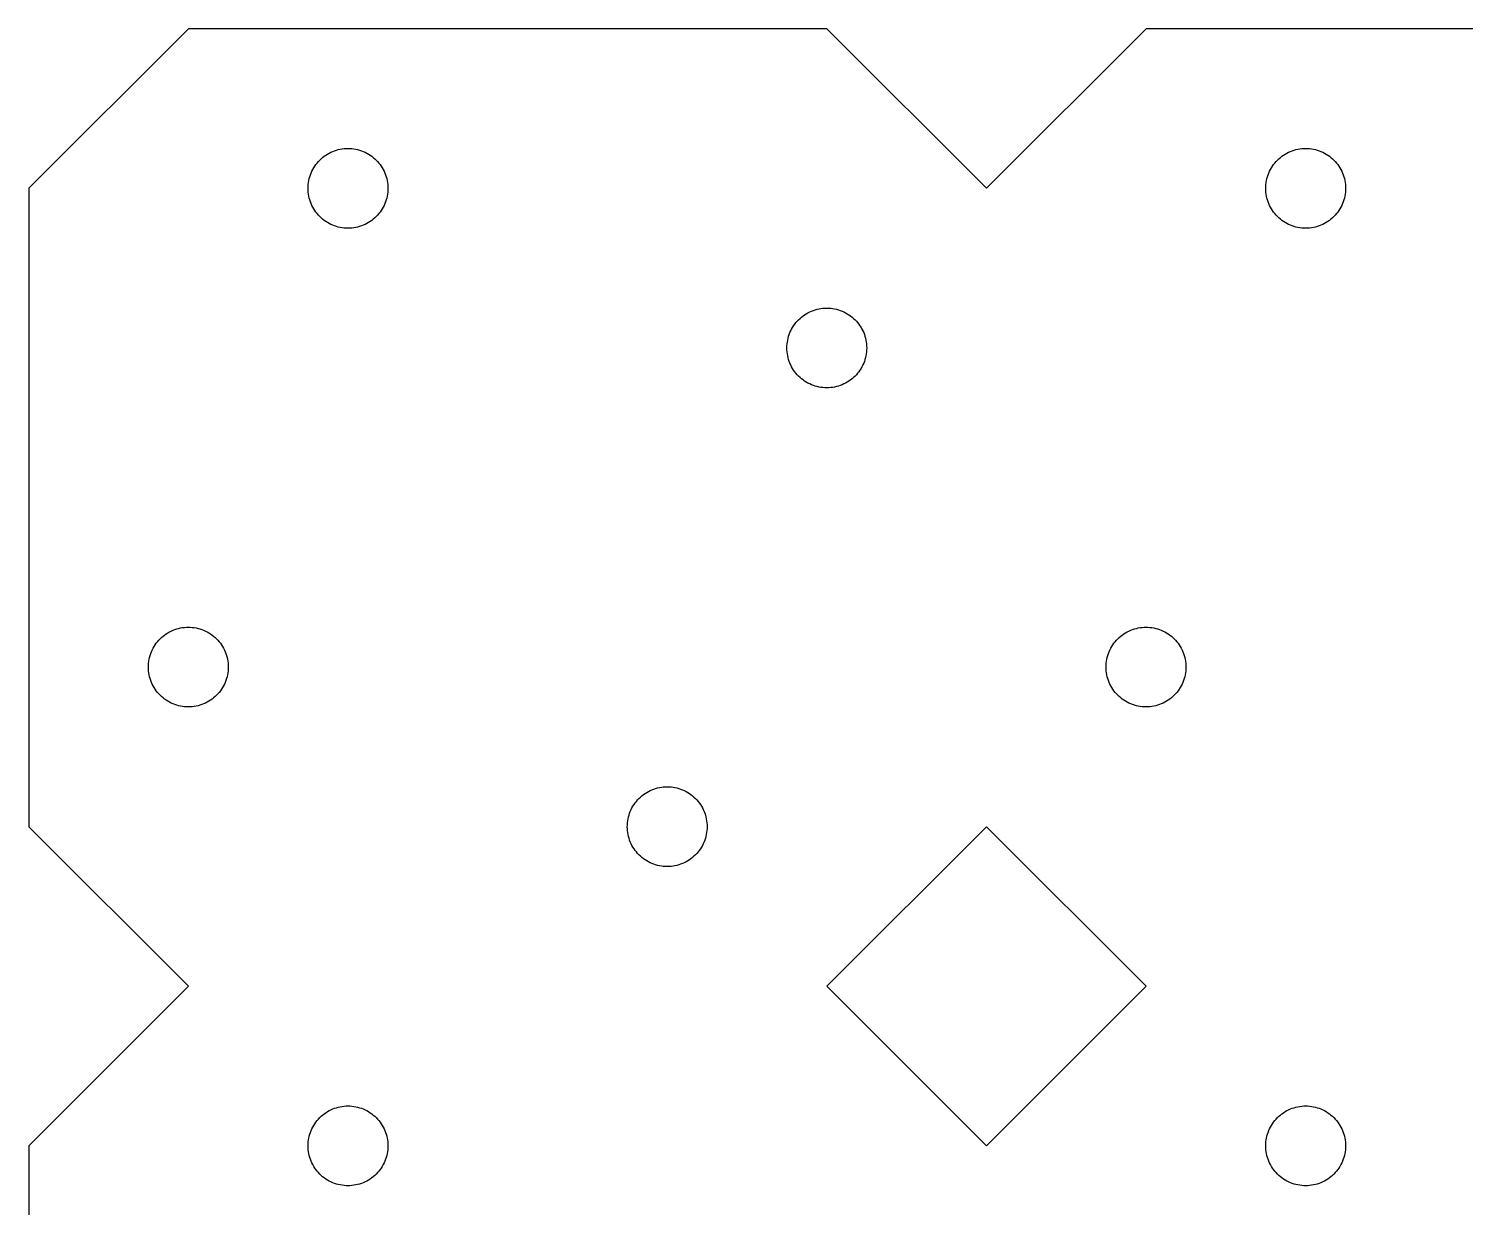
# Model space of a CAD drawing. Header units: metres. Extents: x -12 to 60, y -12 to 84.
# Drawn here: x -12 to 24, y 54.46 to 84 of the extents above; entities that cross this region are included whole.
import ezdxf

# ---------------------------------------------------------------- set-up
doc = ezdxf.new("R2010")
doc.units = ezdxf.units.M

msp = doc.modelspace()

# ---------------------------------------------------------------- linework, layer by layer
for p, q in [((-8, 84), (-12, 80)), ((8, 84), (-8, 84)), ((12, 80), (8, 84)), ((16, 84), (12, 80)), ((32, 84), (16, 84)), ((-4.04906, 80.9988), (-4, 81)), ((-4, 81), (-3.95093, 80.9988)), ((19.9509, 80.9988), (20, 81)), ((20, 81), (20.0491, 80.9988)), ((-4.77301, 80.6344), (-4.74094, 80.6716)), ((-4.74094, 80.6716), (-4.70709, 80.7071)), ((-4.70709, 80.7071), (-4.67155, 80.741)), ((-4.67155, 80.741), (-4.63438, 80.773)), ((-4.63438, 80.773), (-4.59569, 80.8032)), ((-4.59569, 80.8032), (-4.55556, 80.8315)), ((-4.55556, 80.8315), (-4.5141, 80.8577)), ((-4.5141, 80.8577), (-4.47139, 80.8819)), ((-4.47139, 80.8819), (-4.42755, 80.904)), ((-4.42755, 80.904), (-4.38268, 80.9239)), ((-4.38268, 80.9239), (-4.33688, 80.9415)), ((-4.33688, 80.9415), (-4.29028, 80.9569)), ((-4.29028, 80.9569), (-4.24297, 80.97)), ((-4.24297, 80.97), (-4.19508, 80.9808)), ((-4.19508, 80.9808), (-4.14673, 80.9892)), ((-4.14673, 80.9892), (-4.09801, 80.9952)), ((-4.09801, 80.9952), (-4.04906, 80.9988)), ((-3.95093, 80.9988), (-3.90198, 80.9952)), ((-3.90198, 80.9952), (-3.85326, 80.9892)), ((-3.85326, 80.9892), (-3.8049, 80.9808)), ((-3.8049, 80.9808), (-3.75702, 80.97)), ((-3.75702, 80.97), (-3.7097, 80.9569)), ((-3.7097, 80.9569), (-3.6631, 80.9415)), ((-3.6631, 80.9415), (-3.61731, 80.9239)), ((-3.61731, 80.9239), (-3.57243, 80.904)), ((-3.57243, 80.904), (-3.52859, 80.8819)), ((-3.52859, 80.8819), (-3.48589, 80.8577)), ((-3.48589, 80.8577), (-3.44443, 80.8315)), ((-3.44443, 80.8315), (-3.4043, 80.8032)), ((-3.4043, 80.8032), (-3.3656, 80.773)), ((-3.3656, 80.773), (-3.32843, 80.741)), ((-3.32843, 80.741), (-3.29289, 80.7071)), ((-3.29289, 80.7071), (-3.25905, 80.6716)), ((-3.25905, 80.6716), (-3.22697, 80.6344)), ((19.227, 80.6344), (19.259, 80.6716)), ((19.259, 80.6716), (19.2929, 80.7071)), ((19.2929, 80.7071), (19.3284, 80.741)), ((19.3284, 80.741), (19.3656, 80.773)), ((19.3656, 80.773), (19.4043, 80.8032)), ((19.4043, 80.8032), (19.4444, 80.8315)), ((19.4444, 80.8315), (19.4859, 80.8577)), ((19.4859, 80.8577), (19.5286, 80.8819)), ((19.5286, 80.8819), (19.5724, 80.904)), ((19.5724, 80.904), (19.6173, 80.9239)), ((19.6173, 80.9239), (19.6631, 80.9415)), ((19.6631, 80.9415), (19.7097, 80.9569)), ((19.7097, 80.9569), (19.757, 80.97)), ((19.757, 80.97), (19.8049, 80.9808)), ((19.8049, 80.9808), (19.8533, 80.9892)), ((19.8533, 80.9892), (19.902, 80.9952)), ((19.902, 80.9952), (19.9509, 80.9988)), ((20.0491, 80.9988), (20.098, 80.9952)), ((20.098, 80.9952), (20.1467, 80.9892)), ((20.1467, 80.9892), (20.1951, 80.9808)), ((20.1951, 80.9808), (20.243, 80.97)), ((20.243, 80.97), (20.2903, 80.9569)), ((20.2903, 80.9569), (20.3369, 80.9415)), ((20.3369, 80.9415), (20.3827, 80.9239)), ((20.3827, 80.9239), (20.4276, 80.904)), ((20.4276, 80.904), (20.4714, 80.8819)), ((20.4714, 80.8819), (20.5141, 80.8577)), ((20.5141, 80.8577), (20.5556, 80.8315)), ((20.5556, 80.8315), (20.5957, 80.8032)), ((20.5957, 80.8032), (20.6344, 80.773)), ((20.6344, 80.773), (20.6716, 80.741)), ((20.6716, 80.741), (20.7071, 80.7071)), ((20.7071, 80.7071), (20.741, 80.6716)), ((20.741, 80.6716), (20.773, 80.6344)), ((-4.97002, 80.243), (-4.95694, 80.2903)), ((-4.95694, 80.2903), (-4.94154, 80.3369)), ((-4.94154, 80.3369), (-4.92387, 80.3827)), ((-4.92387, 80.3827), (-4.90398, 80.4276)), ((-4.90398, 80.4276), (-4.88191, 80.4714)), ((-4.88191, 80.4714), (-4.85773, 80.5141)), ((-4.85773, 80.5141), (-4.83147, 80.5556)), ((-4.83147, 80.5556), (-4.80321, 80.5957)), ((-4.80321, 80.5957), (-4.77301, 80.6344)), ((-3.22697, 80.6344), (-3.19678, 80.5957)), ((-3.19678, 80.5957), (-3.16852, 80.5556)), ((-3.16852, 80.5556), (-3.14226, 80.5141)), ((-3.14226, 80.5141), (-3.11807, 80.4714)), ((-3.11807, 80.4714), (-3.09601, 80.4276)), ((-3.09601, 80.4276), (-3.07611, 80.3827)), ((-3.07611, 80.3827), (-3.05844, 80.3369)), ((-3.05844, 80.3369), (-3.04305, 80.2903)), ((-3.04305, 80.2903), (-3.02997, 80.243)), ((19.03, 80.243), (19.0431, 80.2903)), ((19.0431, 80.2903), (19.0585, 80.3369)), ((19.0585, 80.3369), (19.0761, 80.3827)), ((19.0761, 80.3827), (19.096, 80.4276)), ((19.096, 80.4276), (19.1181, 80.4714)), ((19.1181, 80.4714), (19.1423, 80.5141)), ((19.1423, 80.5141), (19.1685, 80.5556)), ((19.1685, 80.5556), (19.1968, 80.5957)), ((19.1968, 80.5957), (19.227, 80.6344)), ((20.773, 80.6344), (20.8032, 80.5957)), ((20.8032, 80.5957), (20.8315, 80.5556)), ((20.8315, 80.5556), (20.8577, 80.5141)), ((20.8577, 80.5141), (20.8819, 80.4714)), ((20.8819, 80.4714), (20.904, 80.4276)), ((20.904, 80.4276), (20.9239, 80.3827)), ((20.9239, 80.3827), (20.9415, 80.3369)), ((20.9415, 80.3369), (20.9569, 80.2903)), ((20.9569, 80.2903), (20.97, 80.243)), ((-12, 80), (-12, 64)), ((-5, 80), (-4.99879, 80.0491)), ((-4.99879, 79.9509), (-5, 80)), ((-4.99879, 80.0491), (-4.99518, 80.098)), ((-4.99518, 79.902), (-4.99879, 79.9509)), ((-4.99518, 80.098), (-4.98917, 80.1467)), ((-4.98917, 80.1467), (-4.98077, 80.1951)), ((-4.98077, 80.1951), (-4.97002, 80.243)), ((-3.02997, 80.243), (-3.01921, 80.1951)), ((-3.01921, 80.1951), (-3.01082, 80.1467)), ((-3.01082, 80.1467), (-3.00481, 80.098)), ((-3.00481, 80.098), (-3.00119, 80.0491)), ((-3.00119, 79.9509), (-3.00481, 79.902)), ((-3.00119, 80.0491), (-3, 80)), ((-3, 80), (-3.00119, 79.9509)), ((19, 80), (19.0012, 80.0491)), ((19.0012, 79.9509), (19, 80)), ((19.0012, 80.0491), (19.0048, 80.098)), ((19.0048, 79.902), (19.0012, 79.9509)), ((19.0048, 80.098), (19.0108, 80.1467)), ((19.0108, 80.1467), (19.0192, 80.1951)), ((19.0192, 80.1951), (19.03, 80.243)), ((20.97, 80.243), (20.9808, 80.1951)), ((20.9808, 80.1951), (20.9892, 80.1467)), ((20.9892, 80.1467), (20.9952, 80.098)), ((20.9952, 80.098), (20.9988, 80.0491)), ((20.9988, 79.9509), (20.9952, 79.902)), ((20.9988, 80.0491), (21, 80)), ((21, 80), (20.9988, 79.9509)), ((-4.98917, 79.8533), (-4.99518, 79.902)), ((-4.98077, 79.8049), (-4.98917, 79.8533)), ((-4.97002, 79.757), (-4.98077, 79.8049)), ((-4.95694, 79.7097), (-4.97002, 79.757)), ((-4.94154, 79.6631), (-4.95694, 79.7097)), ((-4.92387, 79.6173), (-4.94154, 79.6631)), ((-4.90398, 79.5724), (-4.92387, 79.6173)), ((-4.88191, 79.5286), (-4.90398, 79.5724)), ((-3.09601, 79.5724), (-3.11807, 79.5286)), ((-3.07611, 79.6173), (-3.09601, 79.5724)), ((-3.05844, 79.6631), (-3.07611, 79.6173)), ((-3.04305, 79.7097), (-3.05844, 79.6631)), ((-3.02997, 79.757), (-3.04305, 79.7097)), ((-3.01921, 79.8049), (-3.02997, 79.757)), ((-3.01082, 79.8533), (-3.01921, 79.8049)), ((-3.00481, 79.902), (-3.01082, 79.8533)), ((19.0108, 79.8533), (19.0048, 79.902)), ((19.0192, 79.8049), (19.0108, 79.8533)), ((19.03, 79.757), (19.0192, 79.8049)), ((19.0431, 79.7097), (19.03, 79.757)), ((19.0585, 79.6631), (19.0431, 79.7097)), ((19.0761, 79.6173), (19.0585, 79.6631)), ((19.096, 79.5724), (19.0761, 79.6173)), ((19.1181, 79.5286), (19.096, 79.5724)), ((20.904, 79.5724), (20.8819, 79.5286)), ((20.9239, 79.6173), (20.904, 79.5724)), ((20.9415, 79.6631), (20.9239, 79.6173)), ((20.9569, 79.7097), (20.9415, 79.6631)), ((20.97, 79.757), (20.9569, 79.7097)), ((20.9808, 79.8049), (20.97, 79.757)), ((20.9892, 79.8533), (20.9808, 79.8049)), ((20.9952, 79.902), (20.9892, 79.8533)), ((-4.85773, 79.4859), (-4.88191, 79.5286)), ((-4.83147, 79.4444), (-4.85773, 79.4859)), ((-4.80321, 79.4043), (-4.83147, 79.4444)), ((-4.77301, 79.3656), (-4.80321, 79.4043)), ((-4.74094, 79.3284), (-4.77301, 79.3656)), ((-4.70709, 79.2929), (-4.74094, 79.3284)), ((-4.67155, 79.259), (-4.70709, 79.2929)), ((-4.63438, 79.227), (-4.67155, 79.259)), ((-4.59569, 79.1968), (-4.63438, 79.227)), ((-3.3656, 79.227), (-3.4043, 79.1968)), ((-3.32843, 79.259), (-3.3656, 79.227)), ((-3.29289, 79.2929), (-3.32843, 79.259)), ((-3.25905, 79.3284), (-3.29289, 79.2929)), ((-3.22697, 79.3656), (-3.25905, 79.3284)), ((-3.19678, 79.4043), (-3.22697, 79.3656)), ((-3.16852, 79.4444), (-3.19678, 79.4043)), ((-3.14226, 79.4859), (-3.16852, 79.4444)), ((-3.11807, 79.5286), (-3.14226, 79.4859)), ((19.1423, 79.4859), (19.1181, 79.5286)), ((19.1685, 79.4444), (19.1423, 79.4859)), ((19.1968, 79.4043), (19.1685, 79.4444)), ((19.227, 79.3656), (19.1968, 79.4043)), ((19.259, 79.3284), (19.227, 79.3656)), ((19.2929, 79.2929), (19.259, 79.3284)), ((19.3284, 79.259), (19.2929, 79.2929)), ((19.3656, 79.227), (19.3284, 79.259)), ((19.4043, 79.1968), (19.3656, 79.227)), ((20.6344, 79.227), (20.5957, 79.1968)), ((20.6716, 79.259), (20.6344, 79.227)), ((20.7071, 79.2929), (20.6716, 79.259)), ((20.741, 79.3284), (20.7071, 79.2929)), ((20.773, 79.3656), (20.741, 79.3284)), ((20.8032, 79.4043), (20.773, 79.3656)), ((20.8315, 79.4444), (20.8032, 79.4043)), ((20.8577, 79.4859), (20.8315, 79.4444)), ((20.8819, 79.5286), (20.8577, 79.4859)), ((-4.55556, 79.1685), (-4.59569, 79.1968)), ((-4.5141, 79.1423), (-4.55556, 79.1685)), ((-4.47139, 79.1181), (-4.5141, 79.1423)), ((-4.42755, 79.096), (-4.47139, 79.1181)), ((-4.38268, 79.0761), (-4.42755, 79.096)), ((-4.33688, 79.0585), (-4.38268, 79.0761)), ((-4.29028, 79.0431), (-4.33688, 79.0585)), ((-4.24297, 79.03), (-4.29028, 79.0431)), ((-4.19508, 79.0192), (-4.24297, 79.03)), ((-4.14673, 79.0108), (-4.19508, 79.0192)), ((-4.09801, 79.0048), (-4.14673, 79.0108)), ((-4.04906, 79.0012), (-4.09801, 79.0048)), ((-4, 79), (-4.04906, 79.0012)), ((-3.95093, 79.0012), (-4, 79)), ((-3.90198, 79.0048), (-3.95093, 79.0012)), ((-3.85326, 79.0108), (-3.90198, 79.0048)), ((-3.8049, 79.0192), (-3.85326, 79.0108)), ((-3.75702, 79.03), (-3.8049, 79.0192)), ((-3.7097, 79.0431), (-3.75702, 79.03)), ((-3.6631, 79.0585), (-3.7097, 79.0431)), ((-3.61731, 79.0761), (-3.6631, 79.0585)), ((-3.57243, 79.096), (-3.61731, 79.0761)), ((-3.52859, 79.1181), (-3.57243, 79.096)), ((-3.48589, 79.1423), (-3.52859, 79.1181)), ((-3.44443, 79.1685), (-3.48589, 79.1423)), ((-3.4043, 79.1968), (-3.44443, 79.1685)), ((19.4444, 79.1685), (19.4043, 79.1968)), ((19.4859, 79.1423), (19.4444, 79.1685)), ((19.5286, 79.1181), (19.4859, 79.1423)), ((19.5724, 79.096), (19.5286, 79.1181)), ((19.6173, 79.0761), (19.5724, 79.096)), ((19.6631, 79.0585), (19.6173, 79.0761)), ((19.7097, 79.0431), (19.6631, 79.0585)), ((19.757, 79.03), (19.7097, 79.0431)), ((19.8049, 79.0192), (19.757, 79.03)), ((19.8533, 79.0108), (19.8049, 79.0192)), ((19.902, 79.0048), (19.8533, 79.0108)), ((19.9509, 79.0012), (19.902, 79.0048)), ((20, 79), (19.9509, 79.0012)), ((20.0491, 79.0012), (20, 79)), ((20.098, 79.0048), (20.0491, 79.0012)), ((20.1467, 79.0108), (20.098, 79.0048)), ((20.1951, 79.0192), (20.1467, 79.0108)), ((20.243, 79.03), (20.1951, 79.0192)), ((20.2903, 79.0431), (20.243, 79.03)), ((20.3369, 79.0585), (20.2903, 79.0431)), ((20.3827, 79.0761), (20.3369, 79.0585)), ((20.4276, 79.096), (20.3827, 79.0761)), ((20.4714, 79.1181), (20.4276, 79.096)), ((20.5141, 79.1423), (20.4714, 79.1181)), ((20.5556, 79.1685), (20.5141, 79.1423)), ((20.5957, 79.1968), (20.5556, 79.1685)), ((7.25905, 76.6716), (7.29289, 76.7071)), ((7.29289, 76.7071), (7.32843, 76.741)), ((7.32843, 76.741), (7.3656, 76.773)), ((7.3656, 76.773), (7.4043, 76.8032)), ((7.4043, 76.8032), (7.44443, 76.8315)), ((7.44443, 76.8315), (7.48589, 76.8577)), ((7.48589, 76.8577), (7.52859, 76.8819)), ((7.52859, 76.8819), (7.57243, 76.904)), ((7.57243, 76.904), (7.61731, 76.9239)), ((7.61731, 76.9239), (7.6631, 76.9415)), ((7.6631, 76.9415), (7.7097, 76.9569)), ((7.7097, 76.9569), (7.75702, 76.97)), ((7.75702, 76.97), (7.8049, 76.9808)), ((7.8049, 76.9808), (7.85326, 76.9892)), ((7.85326, 76.9892), (7.90198, 76.9952)), ((7.90198, 76.9952), (7.95093, 76.9988)), ((7.95093, 76.9988), (8, 77)), ((8, 77), (8.04906, 76.9988)), ((8.04906, 76.9988), (8.09801, 76.9952)), ((8.09801, 76.9952), (8.14673, 76.9892)), ((8.14673, 76.9892), (8.19508, 76.9808)), ((8.19508, 76.9808), (8.24297, 76.97)), ((8.24297, 76.97), (8.29028, 76.9569)), ((8.29028, 76.9569), (8.33688, 76.9415)), ((8.33688, 76.9415), (8.38268, 76.9239)), ((8.38268, 76.9239), (8.42755, 76.904)), ((8.42755, 76.904), (8.47139, 76.8819)), ((8.47139, 76.8819), (8.5141, 76.8577)), ((8.5141, 76.8577), (8.55556, 76.8315)), ((8.55556, 76.8315), (8.59569, 76.8032)), ((8.59569, 76.8032), (8.63438, 76.773)), ((8.63438, 76.773), (8.67155, 76.741)), ((8.67155, 76.741), (8.70709, 76.7071)), ((8.70709, 76.7071), (8.74094, 76.6716)), ((7.04305, 76.2903), (7.05844, 76.3369)), ((7.05844, 76.3369), (7.07611, 76.3827)), ((7.07611, 76.3827), (7.09601, 76.4276)), ((7.09601, 76.4276), (7.11807, 76.4714)), ((7.11807, 76.4714), (7.14226, 76.5141)), ((7.14226, 76.5141), (7.16852, 76.5556)), ((7.16852, 76.5556), (7.19678, 76.5957)), ((7.19678, 76.5957), (7.22697, 76.6344)), ((7.22697, 76.6344), (7.25905, 76.6716)), ((8.74094, 76.6716), (8.77301, 76.6344)), ((8.77301, 76.6344), (8.80321, 76.5957)), ((8.80321, 76.5957), (8.83147, 76.5556)), ((8.83147, 76.5556), (8.85773, 76.5141)), ((8.85773, 76.5141), (8.88191, 76.4714)), ((8.88191, 76.4714), (8.90398, 76.4276)), ((8.90398, 76.4276), (8.92387, 76.3827)), ((8.92387, 76.3827), (8.94154, 76.3369)), ((8.94154, 76.3369), (8.95694, 76.2903)), ((7, 76), (7.00119, 76.0491)), ((7.00119, 75.9509), (7, 76)), ((7.00119, 76.0491), (7.00481, 76.098)), ((7.00481, 76.098), (7.01082, 76.1467)), ((7.01082, 76.1467), (7.01921, 76.1951)), ((7.01921, 76.1951), (7.02997, 76.243)), ((7.02997, 76.243), (7.04305, 76.2903)), ((8.95694, 76.2903), (8.97002, 76.243)), ((8.97002, 76.243), (8.98077, 76.1951)), ((8.98077, 76.1951), (8.98917, 76.1467)), ((8.98917, 76.1467), (8.99518, 76.098)), ((8.99518, 76.098), (8.99879, 76.0491)), ((8.99879, 76.0491), (9, 76)), ((9, 76), (8.99879, 75.9509)), ((7.00481, 75.902), (7.00119, 75.9509)), ((7.01082, 75.8533), (7.00481, 75.902)), ((7.01921, 75.8049), (7.01082, 75.8533)), ((7.02997, 75.757), (7.01921, 75.8049)), ((7.04305, 75.7097), (7.02997, 75.757)), ((7.05844, 75.6631), (7.04305, 75.7097)), ((7.07611, 75.6173), (7.05844, 75.6631)), ((7.09601, 75.5724), (7.07611, 75.6173)), ((8.92387, 75.6173), (8.90398, 75.5724)), ((8.94154, 75.6631), (8.92387, 75.6173)), ((8.95694, 75.7097), (8.94154, 75.6631)), ((8.97002, 75.757), (8.95694, 75.7097)), ((8.98077, 75.8049), (8.97002, 75.757)), ((8.98917, 75.8533), (8.98077, 75.8049)), ((8.99518, 75.902), (8.98917, 75.8533)), ((8.99879, 75.9509), (8.99518, 75.902)), ((7.11807, 75.5286), (7.09601, 75.5724)), ((7.14226, 75.4859), (7.11807, 75.5286)), ((7.16852, 75.4444), (7.14226, 75.4859)), ((7.19678, 75.4043), (7.16852, 75.4444)), ((7.22697, 75.3656), (7.19678, 75.4043)), ((7.25905, 75.3284), (7.22697, 75.3656)), ((7.29289, 75.2929), (7.25905, 75.3284)), ((7.32843, 75.259), (7.29289, 75.2929)), ((7.3656, 75.227), (7.32843, 75.259)), ((8.67155, 75.259), (8.63438, 75.227)), ((8.70709, 75.2929), (8.67155, 75.259)), ((8.74094, 75.3284), (8.70709, 75.2929)), ((8.77301, 75.3656), (8.74094, 75.3284)), ((8.80321, 75.4043), (8.77301, 75.3656)), ((8.83147, 75.4444), (8.80321, 75.4043)), ((8.85773, 75.4859), (8.83147, 75.4444)), ((8.88191, 75.5286), (8.85773, 75.4859)), ((8.90398, 75.5724), (8.88191, 75.5286)), ((7.4043, 75.1968), (7.3656, 75.227)), ((7.44443, 75.1685), (7.4043, 75.1968)), ((7.48589, 75.1423), (7.44443, 75.1685)), ((7.52859, 75.1181), (7.48589, 75.1423)), ((7.57243, 75.096), (7.52859, 75.1181)), ((7.61731, 75.0761), (7.57243, 75.096)), ((7.6631, 75.0585), (7.61731, 75.0761)), ((7.7097, 75.0431), (7.6631, 75.0585)), ((7.75702, 75.03), (7.7097, 75.0431)), ((7.8049, 75.0192), (7.75702, 75.03)), ((7.85326, 75.0108), (7.8049, 75.0192)), ((7.90198, 75.0048), (7.85326, 75.0108)), ((7.95093, 75.0012), (7.90198, 75.0048)), ((8, 75), (7.95093, 75.0012)), ((8.04906, 75.0012), (8, 75)), ((8.09801, 75.0048), (8.04906, 75.0012)), ((8.14673, 75.0108), (8.09801, 75.0048)), ((8.19508, 75.0192), (8.14673, 75.0108)), ((8.24297, 75.03), (8.19508, 75.0192)), ((8.29028, 75.0431), (8.24297, 75.03)), ((8.33688, 75.0585), (8.29028, 75.0431)), ((8.38268, 75.0761), (8.33688, 75.0585)), ((8.42755, 75.096), (8.38268, 75.0761)), ((8.47139, 75.1181), (8.42755, 75.096)), ((8.5141, 75.1423), (8.47139, 75.1181)), ((8.55556, 75.1685), (8.5141, 75.1423)), ((8.59569, 75.1968), (8.55556, 75.1685)), ((8.63438, 75.227), (8.59569, 75.1968)), ((-8.67155, 68.741), (-8.63438, 68.773)), ((-8.63438, 68.773), (-8.59569, 68.8032)), ((-8.59569, 68.8032), (-8.55556, 68.8315)), ((-8.55556, 68.8315), (-8.5141, 68.8577)), ((-8.5141, 68.8577), (-8.47139, 68.8819)), ((-8.47139, 68.8819), (-8.42755, 68.904)), ((-8.42755, 68.904), (-8.38268, 68.9239)), ((-8.38268, 68.9239), (-8.33688, 68.9415)), ((-8.33688, 68.9415), (-8.29028, 68.9569)), ((-8.29028, 68.9569), (-8.24297, 68.97)), ((-8.24297, 68.97), (-8.19508, 68.9808)), ((-8.19508, 68.9808), (-8.14673, 68.9892)), ((-8.14673, 68.9892), (-8.09801, 68.9952)), ((-8.09801, 68.9952), (-8.04906, 68.9988)), ((-8.04906, 68.9988), (-8, 69)), ((-8, 69), (-7.95093, 68.9988)), ((-7.95093, 68.9988), (-7.90198, 68.9952)), ((-7.90198, 68.9952), (-7.85326, 68.9892)), ((-7.85326, 68.9892), (-7.8049, 68.9808)), ((-7.8049, 68.9808), (-7.75702, 68.97)), ((-7.75702, 68.97), (-7.7097, 68.9569)), ((-7.7097, 68.9569), (-7.6631, 68.9415)), ((-7.6631, 68.9415), (-7.61731, 68.9239)), ((-7.61731, 68.9239), (-7.57243, 68.904)), ((-7.57243, 68.904), (-7.52859, 68.8819)), ((-7.52859, 68.8819), (-7.48589, 68.8577)), ((-7.48589, 68.8577), (-7.44443, 68.8315)), ((-7.44443, 68.8315), (-7.4043, 68.8032)), ((-7.4043, 68.8032), (-7.3656, 68.773)), ((-7.3656, 68.773), (-7.32843, 68.741)), ((15.3284, 68.741), (15.3656, 68.773)), ((15.3656, 68.773), (15.4043, 68.8032)), ((15.4043, 68.8032), (15.4444, 68.8315)), ((15.4444, 68.8315), (15.4859, 68.8577)), ((15.4859, 68.8577), (15.5286, 68.8819)), ((15.5286, 68.8819), (15.5724, 68.904)), ((15.5724, 68.904), (15.6173, 68.9239)), ((15.6173, 68.9239), (15.6631, 68.9415)), ((15.6631, 68.9415), (15.7097, 68.9569)), ((15.7097, 68.9569), (15.757, 68.97)), ((15.757, 68.97), (15.8049, 68.9808)), ((15.8049, 68.9808), (15.8533, 68.9892)), ((15.8533, 68.9892), (15.902, 68.9952)), ((15.902, 68.9952), (15.9509, 68.9988)), ((15.9509, 68.9988), (16, 69)), ((16, 69), (16.0491, 68.9988)), ((16.0491, 68.9988), (16.098, 68.9952)), ((16.098, 68.9952), (16.1467, 68.9892)), ((16.1467, 68.9892), (16.1951, 68.9808)), ((16.1951, 68.9808), (16.243, 68.97)), ((16.243, 68.97), (16.2903, 68.9569)), ((16.2903, 68.9569), (16.3369, 68.9415)), ((16.3369, 68.9415), (16.3827, 68.9239)), ((16.3827, 68.9239), (16.4276, 68.904)), ((16.4276, 68.904), (16.4714, 68.8819)), ((16.4714, 68.8819), (16.5141, 68.8577)), ((16.5141, 68.8577), (16.5556, 68.8315)), ((16.5556, 68.8315), (16.5957, 68.8032)), ((16.5957, 68.8032), (16.6344, 68.773)), ((16.6344, 68.773), (16.6716, 68.741)), ((-8.92387, 68.3827), (-8.90398, 68.4276)), ((-8.90398, 68.4276), (-8.88191, 68.4714)), ((-8.88191, 68.4714), (-8.85773, 68.5141)), ((-8.85773, 68.5141), (-8.83147, 68.5556)), ((-8.83147, 68.5556), (-8.80321, 68.5957)), ((-8.80321, 68.5957), (-8.77301, 68.6344)), ((-8.77301, 68.6344), (-8.74094, 68.6716)), ((-8.74094, 68.6716), (-8.70709, 68.7071)), ((-8.70709, 68.7071), (-8.67155, 68.741)), ((-7.32843, 68.741), (-7.29289, 68.7071)), ((-7.29289, 68.7071), (-7.25905, 68.6716)), ((-7.25905, 68.6716), (-7.22697, 68.6344)), ((-7.22697, 68.6344), (-7.19678, 68.5957)), ((-7.19678, 68.5957), (-7.16852, 68.5556)), ((-7.16852, 68.5556), (-7.14226, 68.5141)), ((-7.14226, 68.5141), (-7.11807, 68.4714)), ((-7.11807, 68.4714), (-7.09601, 68.4276)), ((-7.09601, 68.4276), (-7.07611, 68.3827)), ((15.0761, 68.3827), (15.096, 68.4276)), ((15.096, 68.4276), (15.1181, 68.4714)), ((15.1181, 68.4714), (15.1423, 68.5141)), ((15.1423, 68.5141), (15.1685, 68.5556)), ((15.1685, 68.5556), (15.1968, 68.5957)), ((15.1968, 68.5957), (15.227, 68.6344)), ((15.227, 68.6344), (15.259, 68.6716)), ((15.259, 68.6716), (15.2929, 68.7071)), ((15.2929, 68.7071), (15.3284, 68.741)), ((16.6716, 68.741), (16.7071, 68.7071)), ((16.7071, 68.7071), (16.741, 68.6716)), ((16.741, 68.6716), (16.773, 68.6344)), ((16.773, 68.6344), (16.8032, 68.5957)), ((16.8032, 68.5957), (16.8315, 68.5556)), ((16.8315, 68.5556), (16.8577, 68.5141)), ((16.8577, 68.5141), (16.8819, 68.4714)), ((16.8819, 68.4714), (16.904, 68.4276)), ((16.904, 68.4276), (16.9239, 68.3827)), ((-9, 68), (-8.99879, 68.0491)), ((-8.99879, 68.0491), (-8.99518, 68.098)), ((-8.99518, 68.098), (-8.98917, 68.1467)), ((-8.98917, 68.1467), (-8.98077, 68.1951)), ((-8.98077, 68.1951), (-8.97002, 68.243)), ((-8.97002, 68.243), (-8.95694, 68.2903)), ((-8.95694, 68.2903), (-8.94154, 68.3369)), ((-8.94154, 68.3369), (-8.92387, 68.3827)), ((-7.07611, 68.3827), (-7.05844, 68.3369)), ((-7.05844, 68.3369), (-7.04305, 68.2903)), ((-7.04305, 68.2903), (-7.02997, 68.243)), ((-7.02997, 68.243), (-7.01921, 68.1951)), ((-7.01921, 68.1951), (-7.01082, 68.1467)), ((-7.01082, 68.1467), (-7.00481, 68.098)), ((-7.00481, 68.098), (-7.00119, 68.0491)), ((-7.00119, 68.0491), (-7, 68)), ((15, 68), (15.0012, 68.0491)), ((15.0012, 68.0491), (15.0048, 68.098)), ((15.0048, 68.098), (15.0108, 68.1467)), ((15.0108, 68.1467), (15.0192, 68.1951)), ((15.0192, 68.1951), (15.03, 68.243)), ((15.03, 68.243), (15.0431, 68.2903)), ((15.0431, 68.2903), (15.0585, 68.3369)), ((15.0585, 68.3369), (15.0761, 68.3827)), ((16.9239, 68.3827), (16.9415, 68.3369)), ((16.9415, 68.3369), (16.9569, 68.2903)), ((16.9569, 68.2903), (16.97, 68.243)), ((16.97, 68.243), (16.9808, 68.1951)), ((16.9808, 68.1951), (16.9892, 68.1467)), ((16.9892, 68.1467), (16.9952, 68.098)), ((16.9952, 68.098), (16.9988, 68.0491)), ((16.9988, 68.0491), (17, 68)), ((-8.99879, 67.9509), (-9, 68)), ((-8.99518, 67.902), (-8.99879, 67.9509)), ((-8.98917, 67.8533), (-8.99518, 67.902)), ((-8.98077, 67.8049), (-8.98917, 67.8533)), ((-8.97002, 67.757), (-8.98077, 67.8049)), ((-8.95694, 67.7097), (-8.97002, 67.757)), ((-8.94154, 67.6631), (-8.95694, 67.7097)), ((-7.04305, 67.7097), (-7.05844, 67.6631)), ((-7.02997, 67.757), (-7.04305, 67.7097)), ((-7.01921, 67.8049), (-7.02997, 67.757)), ((-7.01082, 67.8533), (-7.01921, 67.8049)), ((-7.00481, 67.902), (-7.01082, 67.8533)), ((-7.00119, 67.9509), (-7.00481, 67.902)), ((-7, 68), (-7.00119, 67.9509)), ((15.0012, 67.9509), (15, 68)), ((15.0048, 67.902), (15.0012, 67.9509)), ((15.0108, 67.8533), (15.0048, 67.902)), ((15.0192, 67.8049), (15.0108, 67.8533)), ((15.03, 67.757), (15.0192, 67.8049)), ((15.0431, 67.7097), (15.03, 67.757)), ((15.0585, 67.6631), (15.0431, 67.7097)), ((16.9569, 67.7097), (16.9415, 67.6631)), ((16.97, 67.757), (16.9569, 67.7097)), ((16.9808, 67.8049), (16.97, 67.757)), ((16.9892, 67.8533), (16.9808, 67.8049)), ((16.9952, 67.902), (16.9892, 67.8533)), ((16.9988, 67.9509), (16.9952, 67.902)), ((17, 68), (16.9988, 67.9509)), ((-8.92387, 67.6173), (-8.94154, 67.6631)), ((-8.90398, 67.5724), (-8.92387, 67.6173)), ((-8.88191, 67.5286), (-8.90398, 67.5724)), ((-8.85773, 67.4859), (-8.88191, 67.5286)), ((-8.83147, 67.4444), (-8.85773, 67.4859)), ((-8.80321, 67.4043), (-8.83147, 67.4444)), ((-8.77301, 67.3656), (-8.80321, 67.4043)), ((-8.74094, 67.3284), (-8.77301, 67.3656)), ((-8.70709, 67.2929), (-8.74094, 67.3284)), ((-7.25905, 67.3284), (-7.29289, 67.2929)), ((-7.22697, 67.3656), (-7.25905, 67.3284)), ((-7.19678, 67.4043), (-7.22697, 67.3656)), ((-7.16852, 67.4444), (-7.19678, 67.4043)), ((-7.14226, 67.4859), (-7.16852, 67.4444)), ((-7.11807, 67.5286), (-7.14226, 67.4859)), ((-7.09601, 67.5724), (-7.11807, 67.5286)), ((-7.07611, 67.6173), (-7.09601, 67.5724)), ((-7.05844, 67.6631), (-7.07611, 67.6173)), ((15.0761, 67.6173), (15.0585, 67.6631)), ((15.096, 67.5724), (15.0761, 67.6173)), ((15.1181, 67.5286), (15.096, 67.5724)), ((15.1423, 67.4859), (15.1181, 67.5286)), ((15.1685, 67.4444), (15.1423, 67.4859)), ((15.1968, 67.4043), (15.1685, 67.4444)), ((15.227, 67.3656), (15.1968, 67.4043)), ((15.259, 67.3284), (15.227, 67.3656)), ((15.2929, 67.2929), (15.259, 67.3284)), ((16.741, 67.3284), (16.7071, 67.2929)), ((16.773, 67.3656), (16.741, 67.3284)), ((16.8032, 67.4043), (16.773, 67.3656)), ((16.8315, 67.4444), (16.8032, 67.4043)), ((16.8577, 67.4859), (16.8315, 67.4444)), ((16.8819, 67.5286), (16.8577, 67.4859)), ((16.904, 67.5724), (16.8819, 67.5286)), ((16.9239, 67.6173), (16.904, 67.5724)), ((16.9415, 67.6631), (16.9239, 67.6173)), ((-8.67155, 67.259), (-8.70709, 67.2929)), ((-8.63438, 67.227), (-8.67155, 67.259)), ((-8.59569, 67.1968), (-8.63438, 67.227)), ((-8.55556, 67.1685), (-8.59569, 67.1968)), ((-8.5141, 67.1423), (-8.55556, 67.1685)), ((-8.47139, 67.1181), (-8.5141, 67.1423)), ((-8.42755, 67.096), (-8.47139, 67.1181)), ((-8.38268, 67.0761), (-8.42755, 67.096)), ((-8.33688, 67.0585), (-8.38268, 67.0761)), ((-8.29028, 67.0431), (-8.33688, 67.0585)), ((-8.24297, 67.03), (-8.29028, 67.0431)), ((-8.19508, 67.0192), (-8.24297, 67.03)), ((-8.14673, 67.0108), (-8.19508, 67.0192)), ((-8.09801, 67.0048), (-8.14673, 67.0108)), ((-8.04906, 67.0012), (-8.09801, 67.0048)), ((-8, 67), (-8.04906, 67.0012)), ((-7.95093, 67.0012), (-8, 67)), ((-7.90198, 67.0048), (-7.95093, 67.0012)), ((-7.85326, 67.0108), (-7.90198, 67.0048)), ((-7.8049, 67.0192), (-7.85326, 67.0108)), ((-7.75702, 67.03), (-7.8049, 67.0192)), ((-7.7097, 67.0431), (-7.75702, 67.03)), ((-7.6631, 67.0585), (-7.7097, 67.0431)), ((-7.61731, 67.0761), (-7.6631, 67.0585)), ((-7.57243, 67.096), (-7.61731, 67.0761)), ((-7.52859, 67.1181), (-7.57243, 67.096)), ((-7.48589, 67.1423), (-7.52859, 67.1181)), ((-7.44443, 67.1685), (-7.48589, 67.1423)), ((-7.4043, 67.1968), (-7.44443, 67.1685)), ((-7.3656, 67.227), (-7.4043, 67.1968)), ((-7.32843, 67.259), (-7.3656, 67.227)), ((-7.29289, 67.2929), (-7.32843, 67.259)), ((15.3284, 67.259), (15.2929, 67.2929)), ((15.3656, 67.227), (15.3284, 67.259)), ((15.4043, 67.1968), (15.3656, 67.227)), ((15.4444, 67.1685), (15.4043, 67.1968)), ((15.4859, 67.1423), (15.4444, 67.1685)), ((15.5286, 67.1181), (15.4859, 67.1423)), ((15.5724, 67.096), (15.5286, 67.1181)), ((15.6173, 67.0761), (15.5724, 67.096)), ((15.6631, 67.0585), (15.6173, 67.0761)), ((15.7097, 67.0431), (15.6631, 67.0585)), ((15.757, 67.03), (15.7097, 67.0431)), ((15.8049, 67.0192), (15.757, 67.03)), ((15.8533, 67.0108), (15.8049, 67.0192)), ((15.902, 67.0048), (15.8533, 67.0108)), ((15.9509, 67.0012), (15.902, 67.0048)), ((16, 67), (15.9509, 67.0012)), ((16.0491, 67.0012), (16, 67)), ((16.098, 67.0048), (16.0491, 67.0012)), ((16.1467, 67.0108), (16.098, 67.0048)), ((16.1951, 67.0192), (16.1467, 67.0108)), ((16.243, 67.03), (16.1951, 67.0192)), ((16.2903, 67.0431), (16.243, 67.03)), ((16.3369, 67.0585), (16.2903, 67.0431)), ((16.3827, 67.0761), (16.3369, 67.0585)), ((16.4276, 67.096), (16.3827, 67.0761)), ((16.4714, 67.1181), (16.4276, 67.096)), ((16.5141, 67.1423), (16.4714, 67.1181)), ((16.5556, 67.1685), (16.5141, 67.1423)), ((16.5957, 67.1968), (16.5556, 67.1685)), ((16.6344, 67.227), (16.5957, 67.1968)), ((16.6716, 67.259), (16.6344, 67.227)), ((16.7071, 67.2929), (16.6716, 67.259)), ((3.3656, 64.773), (3.4043, 64.8032)), ((3.4043, 64.8032), (3.44443, 64.8315)), ((3.44443, 64.8315), (3.48589, 64.8577)), ((3.48589, 64.8577), (3.52859, 64.8819)), ((3.52859, 64.8819), (3.57243, 64.904)), ((3.57243, 64.904), (3.61731, 64.9239)), ((3.61731, 64.9239), (3.6631, 64.9415)), ((3.6631, 64.9415), (3.7097, 64.9569)), ((3.7097, 64.9569), (3.75702, 64.97)), ((3.75702, 64.97), (3.8049, 64.9808)), ((3.8049, 64.9808), (3.85326, 64.9892)), ((3.85326, 64.9892), (3.90198, 64.9952)), ((3.90198, 64.9952), (3.95093, 64.9988)), ((3.95093, 64.9988), (4, 65)), ((4, 65), (4.04906, 64.9988)), ((4.04906, 64.9988), (4.09801, 64.9952)), ((4.09801, 64.9952), (4.14673, 64.9892)), ((4.14673, 64.9892), (4.19508, 64.9808)), ((4.19508, 64.9808), (4.24297, 64.97)), ((4.24297, 64.97), (4.29028, 64.9569)), ((4.29028, 64.9569), (4.33688, 64.9415)), ((4.33688, 64.9415), (4.38268, 64.9239)), ((4.38268, 64.9239), (4.42755, 64.904)), ((4.42755, 64.904), (4.47139, 64.8819)), ((4.47139, 64.8819), (4.5141, 64.8577)), ((4.5141, 64.8577), (4.55556, 64.8315)), ((4.55556, 64.8315), (4.59569, 64.8032)), ((4.59569, 64.8032), (4.63438, 64.773)), ((3.09601, 64.4276), (3.11807, 64.4714)), ((3.11807, 64.4714), (3.14226, 64.5141)), ((3.14226, 64.5141), (3.16852, 64.5556)), ((3.16852, 64.5556), (3.19678, 64.5957)), ((3.19678, 64.5957), (3.22697, 64.6344)), ((3.22697, 64.6344), (3.25905, 64.6716)), ((3.25905, 64.6716), (3.29289, 64.7071)), ((3.29289, 64.7071), (3.32843, 64.741)), ((3.32843, 64.741), (3.3656, 64.773)), ((4.63438, 64.773), (4.67155, 64.741)), ((4.67155, 64.741), (4.70709, 64.7071)), ((4.70709, 64.7071), (4.74094, 64.6716)), ((4.74094, 64.6716), (4.77301, 64.6344)), ((4.77301, 64.6344), (4.80321, 64.5957)), ((4.80321, 64.5957), (4.83147, 64.5556)), ((4.83147, 64.5556), (4.85773, 64.5141)), ((4.85773, 64.5141), (4.88191, 64.4714)), ((4.88191, 64.4714), (4.90398, 64.4276)), ((3.00119, 64.0491), (3.00481, 64.098)), ((3.00481, 64.098), (3.01082, 64.1467)), ((3.01082, 64.1467), (3.01921, 64.1951)), ((3.01921, 64.1951), (3.02997, 64.243)), ((3.02997, 64.243), (3.04305, 64.2903)), ((3.04305, 64.2903), (3.05844, 64.3369)), ((3.05844, 64.3369), (3.07611, 64.3827)), ((3.07611, 64.3827), (3.09601, 64.4276)), ((4.90398, 64.4276), (4.92387, 64.3827)), ((4.92387, 64.3827), (4.94154, 64.3369)), ((4.94154, 64.3369), (4.95694, 64.2903)), ((4.95694, 64.2903), (4.97002, 64.243)), ((4.97002, 64.243), (4.98077, 64.1951)), ((4.98077, 64.1951), (4.98917, 64.1467)), ((4.98917, 64.1467), (4.99518, 64.098)), ((4.99518, 64.098), (4.99879, 64.0491)), ((-12, 64), (-8, 60)), ((3, 64), (3.00119, 64.0491)), ((3.00119, 63.9509), (3, 64)), ((3.00481, 63.902), (3.00119, 63.9509)), ((3.01082, 63.8533), (3.00481, 63.902)), ((3.01921, 63.8049), (3.01082, 63.8533)), ((3.02997, 63.757), (3.01921, 63.8049)), ((3.04305, 63.7097), (3.02997, 63.757)), ((4.97002, 63.757), (4.95694, 63.7097)), ((4.98077, 63.8049), (4.97002, 63.757)), ((4.98917, 63.8533), (4.98077, 63.8049)), ((4.99518, 63.902), (4.98917, 63.8533)), ((4.99879, 63.9509), (4.99518, 63.902)), ((4.99879, 64.0491), (5, 64)), ((5, 64), (4.99879, 63.9509)), ((8, 60), (12, 64)), ((12, 64), (16, 60)), ((3.05844, 63.6631), (3.04305, 63.7097)), ((3.07611, 63.6173), (3.05844, 63.6631)), ((3.09601, 63.5724), (3.07611, 63.6173)), ((3.11807, 63.5286), (3.09601, 63.5724)), ((3.14226, 63.4859), (3.11807, 63.5286)), ((3.16852, 63.4444), (3.14226, 63.4859)), ((3.19678, 63.4043), (3.16852, 63.4444)), ((3.22697, 63.3656), (3.19678, 63.4043)), ((3.25905, 63.3284), (3.22697, 63.3656)), ((4.77301, 63.3656), (4.74094, 63.3284)), ((4.80321, 63.4043), (4.77301, 63.3656)), ((4.83147, 63.4444), (4.80321, 63.4043)), ((4.85773, 63.4859), (4.83147, 63.4444)), ((4.88191, 63.5286), (4.85773, 63.4859)), ((4.90398, 63.5724), (4.88191, 63.5286)), ((4.92387, 63.6173), (4.90398, 63.5724)), ((4.94154, 63.6631), (4.92387, 63.6173)), ((4.95694, 63.7097), (4.94154, 63.6631)), ((3.29289, 63.2929), (3.25905, 63.3284)), ((3.32843, 63.259), (3.29289, 63.2929)), ((3.3656, 63.227), (3.32843, 63.259)), ((3.4043, 63.1968), (3.3656, 63.227)), ((3.44443, 63.1685), (3.4043, 63.1968)), ((3.48589, 63.1423), (3.44443, 63.1685)), ((3.52859, 63.1181), (3.48589, 63.1423)), ((3.57243, 63.096), (3.52859, 63.1181)), ((3.61731, 63.0761), (3.57243, 63.096)), ((3.6631, 63.0585), (3.61731, 63.0761)), ((3.7097, 63.0431), (3.6631, 63.0585)), ((3.75702, 63.03), (3.7097, 63.0431)), ((3.8049, 63.0192), (3.75702, 63.03)), ((3.85326, 63.0108), (3.8049, 63.0192)), ((3.90198, 63.0048), (3.85326, 63.0108)), ((3.95093, 63.0012), (3.90198, 63.0048)), ((4, 63), (3.95093, 63.0012)), ((4.04906, 63.0012), (4, 63)), ((4.09801, 63.0048), (4.04906, 63.0012)), ((4.14673, 63.0108), (4.09801, 63.0048)), ((4.19508, 63.0192), (4.14673, 63.0108)), ((4.24297, 63.03), (4.19508, 63.0192)), ((4.29028, 63.0431), (4.24297, 63.03)), ((4.33688, 63.0585), (4.29028, 63.0431)), ((4.38268, 63.0761), (4.33688, 63.0585)), ((4.42755, 63.096), (4.38268, 63.0761)), ((4.47139, 63.1181), (4.42755, 63.096)), ((4.5141, 63.1423), (4.47139, 63.1181)), ((4.55556, 63.1685), (4.5141, 63.1423)), ((4.59569, 63.1968), (4.55556, 63.1685)), ((4.63438, 63.227), (4.59569, 63.1968)), ((4.67155, 63.259), (4.63438, 63.227)), ((4.70709, 63.2929), (4.67155, 63.259)), ((4.74094, 63.3284), (4.70709, 63.2929)), ((-8, 60), (-12, 56)), ((12, 56), (8, 60)), ((16, 60), (12, 56)), ((-4.5141, 56.8577), (-4.47139, 56.8819)), ((-4.47139, 56.8819), (-4.42755, 56.904)), ((-4.42755, 56.904), (-4.38268, 56.9239)), ((-4.38268, 56.9239), (-4.33688, 56.9415)), ((-4.33688, 56.9415), (-4.29028, 56.9569)), ((-4.29028, 56.9569), (-4.24297, 56.97)), ((-4.24297, 56.97), (-4.19508, 56.9808)), ((-4.19508, 56.9808), (-4.14673, 56.9892)), ((-4.14673, 56.9892), (-4.09801, 56.9952)), ((-4.09801, 56.9952), (-4.04906, 56.9988)), ((-4.04906, 56.9988), (-4, 57)), ((-4, 57), (-3.95093, 56.9988)), ((-3.95093, 56.9988), (-3.90198, 56.9952)), ((-3.90198, 56.9952), (-3.85326, 56.9892)), ((-3.85326, 56.9892), (-3.8049, 56.9808)), ((-3.8049, 56.9808), (-3.75702, 56.97)), ((-3.75702, 56.97), (-3.7097, 56.9569)), ((-3.7097, 56.9569), (-3.6631, 56.9415)), ((-3.6631, 56.9415), (-3.61731, 56.9239)), ((-3.61731, 56.9239), (-3.57243, 56.904)), ((-3.57243, 56.904), (-3.52859, 56.8819)), ((-3.52859, 56.8819), (-3.48589, 56.8577)), ((19.4859, 56.8577), (19.5286, 56.8819)), ((19.5286, 56.8819), (19.5724, 56.904)), ((19.5724, 56.904), (19.6173, 56.9239)), ((19.6173, 56.9239), (19.6631, 56.9415)), ((19.6631, 56.9415), (19.7097, 56.9569)), ((19.7097, 56.9569), (19.757, 56.97)), ((19.757, 56.97), (19.8049, 56.9808)), ((19.8049, 56.9808), (19.8533, 56.9892)), ((19.8533, 56.9892), (19.902, 56.9952)), ((19.902, 56.9952), (19.9509, 56.9988)), ((19.9509, 56.9988), (20, 57)), ((20, 57), (20.0491, 56.9988)), ((20.0491, 56.9988), (20.098, 56.9952)), ((20.098, 56.9952), (20.1467, 56.9892)), ((20.1467, 56.9892), (20.1951, 56.9808)), ((20.1951, 56.9808), (20.243, 56.97)), ((20.243, 56.97), (20.2903, 56.9569)), ((20.2903, 56.9569), (20.3369, 56.9415)), ((20.3369, 56.9415), (20.3827, 56.9239)), ((20.3827, 56.9239), (20.4276, 56.904)), ((20.4276, 56.904), (20.4714, 56.8819)), ((20.4714, 56.8819), (20.5141, 56.8577)), ((-4.85773, 56.5141), (-4.83147, 56.5556)), ((-4.83147, 56.5556), (-4.80321, 56.5957)), ((-4.80321, 56.5957), (-4.77301, 56.6344)), ((-4.77301, 56.6344), (-4.74094, 56.6716)), ((-4.74094, 56.6716), (-4.70709, 56.7071)), ((-4.70709, 56.7071), (-4.67155, 56.741)), ((-4.67155, 56.741), (-4.63438, 56.773)), ((-4.63438, 56.773), (-4.59569, 56.8032)), ((-4.59569, 56.8032), (-4.55556, 56.8315)), ((-4.55556, 56.8315), (-4.5141, 56.8577)), ((-3.48589, 56.8577), (-3.44443, 56.8315)), ((-3.44443, 56.8315), (-3.4043, 56.8032)), ((-3.4043, 56.8032), (-3.3656, 56.773)), ((-3.3656, 56.773), (-3.32843, 56.741)), ((-3.32843, 56.741), (-3.29289, 56.7071)), ((-3.29289, 56.7071), (-3.25905, 56.6716)), ((-3.25905, 56.6716), (-3.22697, 56.6344)), ((-3.22697, 56.6344), (-3.19678, 56.5957)), ((-3.19678, 56.5957), (-3.16852, 56.5556)), ((-3.16852, 56.5556), (-3.14226, 56.5141)), ((19.1423, 56.5141), (19.1685, 56.5556)), ((19.1685, 56.5556), (19.1968, 56.5957)), ((19.1968, 56.5957), (19.227, 56.6344)), ((19.227, 56.6344), (19.259, 56.6716)), ((19.259, 56.6716), (19.2929, 56.7071)), ((19.2929, 56.7071), (19.3284, 56.741)), ((19.3284, 56.741), (19.3656, 56.773)), ((19.3656, 56.773), (19.4043, 56.8032)), ((19.4043, 56.8032), (19.4444, 56.8315)), ((19.4444, 56.8315), (19.4859, 56.8577)), ((20.5141, 56.8577), (20.5556, 56.8315)), ((20.5556, 56.8315), (20.5957, 56.8032)), ((20.5957, 56.8032), (20.6344, 56.773)), ((20.6344, 56.773), (20.6716, 56.741)), ((20.6716, 56.741), (20.7071, 56.7071)), ((20.7071, 56.7071), (20.741, 56.6716)), ((20.741, 56.6716), (20.773, 56.6344)), ((20.773, 56.6344), (20.8032, 56.5957)), ((20.8032, 56.5957), (20.8315, 56.5556)), ((20.8315, 56.5556), (20.8577, 56.5141)), ((-4.98917, 56.1467), (-4.98077, 56.1951)), ((-4.98077, 56.1951), (-4.97002, 56.243)), ((-4.97002, 56.243), (-4.95694, 56.2903)), ((-4.95694, 56.2903), (-4.94154, 56.3369)), ((-4.94154, 56.3369), (-4.92387, 56.3827)), ((-4.92387, 56.3827), (-4.90398, 56.4276)), ((-4.90398, 56.4276), (-4.88191, 56.4714)), ((-4.88191, 56.4714), (-4.85773, 56.5141)), ((-3.14226, 56.5141), (-3.11807, 56.4714)), ((-3.11807, 56.4714), (-3.09601, 56.4276)), ((-3.09601, 56.4276), (-3.07611, 56.3827)), ((-3.07611, 56.3827), (-3.05844, 56.3369)), ((-3.05844, 56.3369), (-3.04305, 56.2903)), ((-3.04305, 56.2903), (-3.02997, 56.243)), ((-3.02997, 56.243), (-3.01921, 56.1951)), ((-3.01921, 56.1951), (-3.01082, 56.1467)), ((19.0108, 56.1467), (19.0192, 56.1951)), ((19.0192, 56.1951), (19.03, 56.243)), ((19.03, 56.243), (19.0431, 56.2903)), ((19.0431, 56.2903), (19.0585, 56.3369)), ((19.0585, 56.3369), (19.0761, 56.3827)), ((19.0761, 56.3827), (19.096, 56.4276)), ((19.096, 56.4276), (19.1181, 56.4714)), ((19.1181, 56.4714), (19.1423, 56.5141)), ((20.8577, 56.5141), (20.8819, 56.4714)), ((20.8819, 56.4714), (20.904, 56.4276)), ((20.904, 56.4276), (20.9239, 56.3827)), ((20.9239, 56.3827), (20.9415, 56.3369)), ((20.9415, 56.3369), (20.9569, 56.2903)), ((20.9569, 56.2903), (20.97, 56.243)), ((20.97, 56.243), (20.9808, 56.1951)), ((20.9808, 56.1951), (20.9892, 56.1467)), ((-12, 56), (-12, 40)), ((-5, 56), (-4.99879, 56.0491)), ((-4.99879, 55.9509), (-5, 56)), ((-4.99879, 56.0491), (-4.99518, 56.098)), ((-4.99518, 55.902), (-4.99879, 55.9509)), ((-4.99518, 56.098), (-4.98917, 56.1467)), ((-4.98917, 55.8533), (-4.99518, 55.902)), ((-4.98077, 55.8049), (-4.98917, 55.8533)), ((-4.97002, 55.757), (-4.98077, 55.8049)), ((-3.01921, 55.8049), (-3.02997, 55.757)), ((-3.01082, 55.8533), (-3.01921, 55.8049)), ((-3.01082, 56.1467), (-3.00481, 56.098)), ((-3.00481, 55.902), (-3.01082, 55.8533)), ((-3.00481, 56.098), (-3.00119, 56.0491)), ((-3.00119, 55.9509), (-3.00481, 55.902)), ((-3.00119, 56.0491), (-3, 56)), ((-3, 56), (-3.00119, 55.9509)), ((19, 56), (19.0012, 56.0491)), ((19.0012, 55.9509), (19, 56)), ((19.0012, 56.0491), (19.0048, 56.098)), ((19.0048, 55.902), (19.0012, 55.9509)), ((19.0048, 56.098), (19.0108, 56.1467)), ((19.0108, 55.8533), (19.0048, 55.902)), ((19.0192, 55.8049), (19.0108, 55.8533)), ((19.03, 55.757), (19.0192, 55.8049)), ((20.9808, 55.8049), (20.97, 55.757)), ((20.9892, 55.8533), (20.9808, 55.8049)), ((20.9892, 56.1467), (20.9952, 56.098)), ((20.9952, 55.902), (20.9892, 55.8533)), ((20.9952, 56.098), (20.9988, 56.0491)), ((20.9988, 55.9509), (20.9952, 55.902)), ((20.9988, 56.0491), (21, 56)), ((21, 56), (20.9988, 55.9509)), ((-4.95694, 55.7097), (-4.97002, 55.757)), ((-4.94154, 55.6631), (-4.95694, 55.7097)), ((-4.92387, 55.6173), (-4.94154, 55.6631)), ((-4.90398, 55.5724), (-4.92387, 55.6173)), ((-4.88191, 55.5286), (-4.90398, 55.5724)), ((-4.85773, 55.4859), (-4.88191, 55.5286)), ((-4.83147, 55.4444), (-4.85773, 55.4859)), ((-4.80321, 55.4043), (-4.83147, 55.4444)), ((-3.16852, 55.4444), (-3.19678, 55.4043)), ((-3.14226, 55.4859), (-3.16852, 55.4444)), ((-3.11807, 55.5286), (-3.14226, 55.4859)), ((-3.09601, 55.5724), (-3.11807, 55.5286)), ((-3.07611, 55.6173), (-3.09601, 55.5724)), ((-3.05844, 55.6631), (-3.07611, 55.6173)), ((-3.04305, 55.7097), (-3.05844, 55.6631)), ((-3.02997, 55.757), (-3.04305, 55.7097)), ((19.0431, 55.7097), (19.03, 55.757)), ((19.0585, 55.6631), (19.0431, 55.7097)), ((19.0761, 55.6173), (19.0585, 55.6631)), ((19.096, 55.5724), (19.0761, 55.6173)), ((19.1181, 55.5286), (19.096, 55.5724)), ((19.1423, 55.4859), (19.1181, 55.5286)), ((19.1685, 55.4444), (19.1423, 55.4859)), ((19.1968, 55.4043), (19.1685, 55.4444)), ((20.8315, 55.4444), (20.8032, 55.4043)), ((20.8577, 55.4859), (20.8315, 55.4444)), ((20.8819, 55.5286), (20.8577, 55.4859)), ((20.904, 55.5724), (20.8819, 55.5286)), ((20.9239, 55.6173), (20.904, 55.5724)), ((20.9415, 55.6631), (20.9239, 55.6173)), ((20.9569, 55.7097), (20.9415, 55.6631)), ((20.97, 55.757), (20.9569, 55.7097)), ((-4.77301, 55.3656), (-4.80321, 55.4043)), ((-4.74094, 55.3284), (-4.77301, 55.3656)), ((-4.70709, 55.2929), (-4.74094, 55.3284)), ((-4.67155, 55.259), (-4.70709, 55.2929)), ((-4.63438, 55.227), (-4.67155, 55.259)), ((-4.59569, 55.1968), (-4.63438, 55.227)), ((-4.55556, 55.1685), (-4.59569, 55.1968)), ((-4.5141, 55.1423), (-4.55556, 55.1685)), ((-4.47139, 55.1181), (-4.5141, 55.1423)), ((-4.42755, 55.096), (-4.47139, 55.1181)), ((-4.38268, 55.0761), (-4.42755, 55.096)), ((-3.57243, 55.096), (-3.61731, 55.0761)), ((-3.52859, 55.1181), (-3.57243, 55.096)), ((-3.48589, 55.1423), (-3.52859, 55.1181)), ((-3.44443, 55.1685), (-3.48589, 55.1423)), ((-3.4043, 55.1968), (-3.44443, 55.1685)), ((-3.3656, 55.227), (-3.4043, 55.1968)), ((-3.32843, 55.259), (-3.3656, 55.227)), ((-3.29289, 55.2929), (-3.32843, 55.259)), ((-3.25905, 55.3284), (-3.29289, 55.2929)), ((-3.22697, 55.3656), (-3.25905, 55.3284)), ((-3.19678, 55.4043), (-3.22697, 55.3656)), ((19.227, 55.3656), (19.1968, 55.4043)), ((19.259, 55.3284), (19.227, 55.3656)), ((19.2929, 55.2929), (19.259, 55.3284)), ((19.3284, 55.259), (19.2929, 55.2929)), ((19.3656, 55.227), (19.3284, 55.259)), ((19.4043, 55.1968), (19.3656, 55.227)), ((19.4444, 55.1685), (19.4043, 55.1968)), ((19.4859, 55.1423), (19.4444, 55.1685)), ((19.5286, 55.1181), (19.4859, 55.1423)), ((19.5724, 55.096), (19.5286, 55.1181)), ((19.6173, 55.0761), (19.5724, 55.096)), ((20.4276, 55.096), (20.3827, 55.0761)), ((20.4714, 55.1181), (20.4276, 55.096)), ((20.5141, 55.1423), (20.4714, 55.1181)), ((20.5556, 55.1685), (20.5141, 55.1423)), ((20.5957, 55.1968), (20.5556, 55.1685)), ((20.6344, 55.227), (20.5957, 55.1968)), ((20.6716, 55.259), (20.6344, 55.227)), ((20.7071, 55.2929), (20.6716, 55.259)), ((20.741, 55.3284), (20.7071, 55.2929)), ((20.773, 55.3656), (20.741, 55.3284)), ((20.8032, 55.4043), (20.773, 55.3656)), ((-4.33688, 55.0585), (-4.38268, 55.0761)), ((-4.29028, 55.0431), (-4.33688, 55.0585)), ((-4.24297, 55.03), (-4.29028, 55.0431)), ((-4.19508, 55.0192), (-4.24297, 55.03)), ((-4.14673, 55.0108), (-4.19508, 55.0192)), ((-4.09801, 55.0048), (-4.14673, 55.0108)), ((-4.04906, 55.0012), (-4.09801, 55.0048)), ((-4, 55), (-4.04906, 55.0012)), ((-3.95093, 55.0012), (-4, 55)), ((-3.90198, 55.0048), (-3.95093, 55.0012)), ((-3.85326, 55.0108), (-3.90198, 55.0048)), ((-3.8049, 55.0192), (-3.85326, 55.0108)), ((-3.75702, 55.03), (-3.8049, 55.0192)), ((-3.7097, 55.0431), (-3.75702, 55.03)), ((-3.6631, 55.0585), (-3.7097, 55.0431)), ((-3.61731, 55.0761), (-3.6631, 55.0585)), ((19.6631, 55.0585), (19.6173, 55.0761)), ((19.7097, 55.0431), (19.6631, 55.0585)), ((19.757, 55.03), (19.7097, 55.0431)), ((19.8049, 55.0192), (19.757, 55.03)), ((19.8533, 55.0108), (19.8049, 55.0192)), ((19.902, 55.0048), (19.8533, 55.0108)), ((19.9509, 55.0012), (19.902, 55.0048)), ((20, 55), (19.9509, 55.0012)), ((20.0491, 55.0012), (20, 55)), ((20.098, 55.0048), (20.0491, 55.0012)), ((20.1467, 55.0108), (20.098, 55.0048)), ((20.1951, 55.0192), (20.1467, 55.0108)), ((20.243, 55.03), (20.1951, 55.0192)), ((20.2903, 55.0431), (20.243, 55.03)), ((20.3369, 55.0585), (20.2903, 55.0431)), ((20.3827, 55.0761), (20.3369, 55.0585))]:
    msp.add_line(p, q)

doc.saveas('drawing.dxf')
